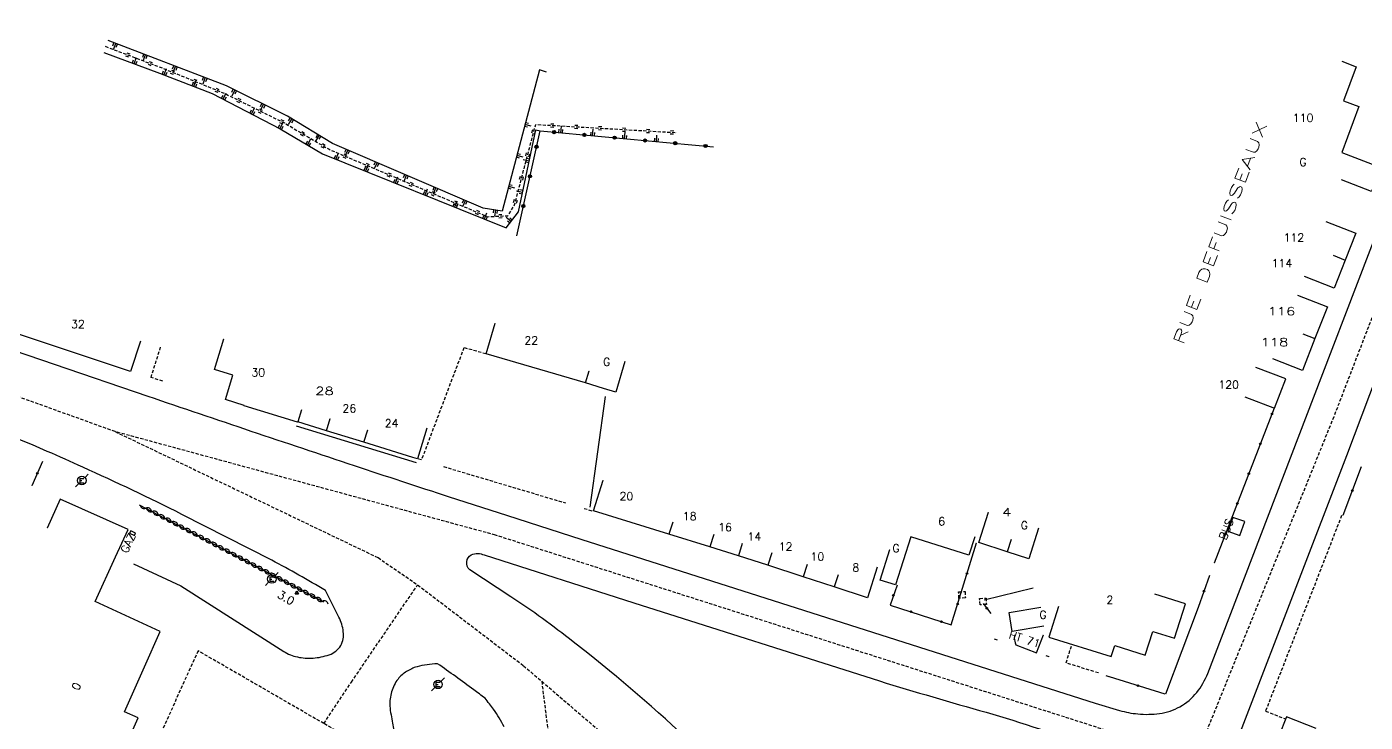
# Model space of a CAD drawing. Header units: millimetres. Extents: x 110000 to 111000, y 128000 to 129001.
# Drawn here: x 110170.8 to 110379.9, y 128303.8 to 128412.4 of the extents above; entities that cross this region are included whole.
import ezdxf
from ezdxf.enums import TextEntityAlignment as Align

# ---------------------------------------------------------------- set-up
doc = ezdxf.new("R2010")
doc.units = ezdxf.units.MM
doc.linetypes.add('DASHED', pattern=[0.75, 0.5, -0.25])
doc.layers.get('0').update_dxf_attribs({"linetype": 'CONTINUOUS'})
for name, color, linetype in [('W0001', 6, 'DASHED'), ('W0008', 7, 'CONTINUOUS'), ('W0100', 7, 'CONTINUOUS'), ('W0112', 1, 'DASHED'), ('W0211', 2, 'CONTINUOUS'), ('W0220', 5, 'DASHED'), ('W0310', 3, 'CONTINUOUS'), ('W0322', 7, 'CONTINUOUS'), ('W0471', 7, 'CONTINUOUS'), ('W0851', 7, 'CONTINUOUS'), ('W0984', 7, 'CONTINUOUS'), ('W0989', 7, 'CONTINUOUS'), ('W0991', 7, 'CONTINUOUS'), ('W1102', 7, 'CONTINUOUS')]:
    doc.layers.add(name, color=color, linetype=linetype)
doc.styles.get("Standard").update_dxf_attribs({"font": 'romans.shx', "width": 0.85})

# ---------------------------------------------------------------- blocks, each defined once
blk = doc.blocks.new('OH01')
at = {"layer": 'W0322', "color": 0}
for radius in [0.25, 0.15]:
    blk.add_circle((0, 0), radius, dxfattribs=at)
blk = doc.blocks.new('T471')
for p, q in [((-0.333334, 0.333334), (-0.333334, -0.333334)), ((-0.333334, 0.333334), (0.333334, 0.333334)), ((-0.333334, 0), (0, 0)), ((0.500001, 0.500001), (1.000002, 1.000002)), ((-0.500001, -0.500001), (-1.000002, -1.000002)), ((-0.333334, -0.333334), (0.333334, -0.333334))]:
    blk.add_line(p, q)
blk.add_ellipse((0, 0), major_axis=(0.471405, 0.471405), ratio=1, start_param=5.4977871438, end_param=11.780972451)
blk = doc.blocks.new('T851')
for p, q in [((-0.25, -0.15), (0, 0.32)), ((0, 0.32), (0.25, -0.15)), ((-0.25, -0.15), (0.25, -0.15))]:
    blk.add_line(p, q)
for major_axis in [(-0.106, 0.106), (-0.0354, 0.0354), (-0.0236, 0.0236)]:
    blk.add_ellipse((0, 0), major_axis=major_axis, ratio=1, start_param=3.926991, end_param=10.210176)
blk = doc.blocks.new('t310o')
at = {"color": 0, "linetype": 'Continuous'}
for centre, start, end in [((-0.5, 0.38), 216.8699, 323.1304), ((0.5, -0.37), 36.8699, 143.1303)]:
    blk.add_arc(centre, 0.625, start, end, dxfattribs=at)
blk = doc.blocks.new('t211o')
at = {"color": 0, "linetype": 'Continuous'}
for p, q in [((-0.29, 0.5), (-0.29, 0)), ((0, 1), (0, 0)), ((0.29, 0.5), (0.29, 0))]:
    blk.add_line(p, q, dxfattribs=at)
blk = doc.blocks.new('t322o')
at = {"color": 0, "linetype": 'Continuous'}
for radius in [0.25, 0.15]:
    blk.add_circle((0, 0), radius, dxfattribs=at)
blk = doc.blocks.new('t220o')
at = {"color": 0, "linetype": 'Continuous'}
for p, q in [((-0.25, 0.25), (0.25, 0.25)), ((-0.25, -0.25), (0.25, -0.25))]:
    blk.add_line(p, q, dxfattribs=at)

msp = doc.modelspace()

# ---------------------------------------------------------------- linework, layer by layer
at = {"layer": 'W0001'}
for points in [[(110834.35, 129000), (110785.05, 128957.88), (110690.16, 128871.78), (110665.38, 128848.58), (110651.86, 128833.38), (110609.66, 128786.05), (110552.91, 128721.94), (110507.11, 128670.31), (110497.46, 128658.15), (110493.17, 128651.49), (110487.84, 128642.09), (110481.84, 128629.64), (110471.09, 128600.61), (110463.32, 128580.48), (110444.95, 128532.97), (110396.87, 128408.2), (110375, 128351.45), (110352, 128294.6), (110342.21, 128301.6), (110244.01, 128332.98), (110184.61, 128349.14), (110140.86, 128364.87), (110073.74, 128386.33), (110000, 128409.46)], [(110184.61, 128349.14), (110225.68, 128329.46), (110231.87, 128325.21), (110248.41, 128312.58), (110268.86, 128295.05), (110270.85, 128293.15)], [(110217.22, 128303.54), (110197.55, 128314.91), (110181.64, 128279.59), (110209.1, 128267.75), (110224.23, 128299.48), (110217.22, 128303.54), (110221.53, 128310.03), (110231.87, 128325.21)], [(110251.25, 128310.14), (110255.35, 128277.45), (110256.13, 128275.56), (110270.94, 128241.61), (110273.1, 128236.68), (110288.8, 128242.98)]]:
    msp.add_lwpolyline(points, dxfattribs=at)
at = {"layer": 'W0008'}
for points in [[(110475.06, 128583.87), (110473.23, 128584.3, 0.1241), (110470.65, 128584.38, 0.0876), (110469.33, 128583.71, 0.1455), (110468.47, 128582.75), (110464.85, 128573.22), (110456.87, 128552.64), (110445.05, 128522.05), (110419.03, 128454.56), (110401.87, 128409.93), (110391.99, 128384.4), (110381.81, 128358.05), (110376.97, 128345.38), (110352.99, 128282.98, 0.005074), (110351.2, 128278.33, 0.005074)], [(110000, 128415.88), (110068.17, 128394.47), (110106.34, 128382.48, 0.0031), (110119.8, 128378.22), (110120.89, 128377.89), (110137.16, 128372.57), (110145.76, 128369.67), (110189.69, 128354.69, 0.0019), (110221.95, 128343.85, 0.0024), (110236.8, 128338.97), (110245.75, 128336.08), (110257.52, 128332.31), (110337.72, 128306.74), (110341.54, 128305.6, 0.0499), (110344.4, 128305.05, 0.0601), (110347.8, 128305.12, 0.0903), (110350.98, 128306.17, 0.0941), (110353.59, 128308.4, 0.0789), (110355.31, 128311.37), (110373.03, 128357.52), (110390.09, 128401.92), (110391.86, 128406.48), (110444.86, 128543.89)], [(110217.46, 128324.32, 0.014098), (110209.09, 128329.04), (110195.04, 128336.22, 0.0116), (110179.54, 128343.58, 0.0038), (110174, 128346.06, 0.0163), (110155.14, 128353.48, 0.0059), (110135.96, 128360.07, 0.0043), (110115.5, 128366.75), (110033.69, 128392.5), (110003.26, 128402.09), (110000, 128403.11)], [(110275.96, 128299.31, 0.002988), (110273.78, 128301.34, 0.0214), (110256.18, 128316.32, 0.0202), (110246.43, 128323.36), (110240.01, 128327.57, -0.2762), (110239.55, 128328.82, -0.2245), (110240.23, 128329.91, -0.2009), (110242.27, 128329.88), (110265.62, 128322.41), (110265.62, 128322.41)], [(110265.62, 128322.41), (110304.04, 128310.19, 0.0056), (110320.7, 128305.3, -0.0293), (110337.16, 128299.61, -0.0504), (110340.02, 128298.14, -0.0785), (110342.17, 128296.05, -0.0565), (110343.75, 128293.37, -0.0695), (110344.81, 128289.95, -0.1182), (110344.57, 128286.53)], [(110242.4, 128307.5, 0.002646), (110240.63, 128308.83, 0.005712), (110234.97, 128312.89)]]:
    msp.add_lwpolyline(points, format="xyb", dxfattribs=at)
msp.add_lwpolyline([(110212.9, 128350.03), (110231.64, 128344.31), (110231.64, 128344.31)], dxfattribs=at)
at = {"layer": 'W0008', "flags": 128}
for points in [[(110187.46, 128328.48), (110194.86, 128325.08), (110210.94, 128314.82, 0.0892), (110213.09, 128313.94, 0.0691), (110215.52, 128313.78, 0.0767), (110218.06, 128314.3, 0.1713), (110219.87, 128315.71, 0.1512), (110220.24, 128317.89, 0.0966), (110219.57, 128320.14), (110217.46, 128324.32), (110217.46, 128324.32)], [(110234.97, 128312.89, 0.014815), (110233.33, 128312.74, 0.0436), (110231.77, 128312.42, 0.0667), (110230.15, 128311.68, 0.0808), (110228.8, 128310.5, 0.099), (110227.79, 128308.51, 0.0838), (110227.53, 128306.28, 0.0336), (110227.71, 128304.93, -0.0049), (110227.96, 128303.61, -0.0164), (110228.11, 128302.48, -0.0077), (110228.2, 128301.34, -0.0289), (110228.24, 128299.92, -0.084), (110227.97, 128298.55), (110226.78, 128295.58), (110231.43, 128293.48), (110215.34, 128257.16), (110175.22, 128273.75), (110175.22, 128273.75)], [(110245.39, 128303.01, 0.0129), (110244.61, 128304.43, 0.0234), (110243.74, 128305.77, 0.0145), (110243.08, 128306.63, 0.0048), (110242.4, 128307.5), (110242.4, 128307.5)]]:
    msp.add_lwpolyline(points, format="xyb", dxfattribs=at)
at = {"layer": 'W0100', "flags": 128}
for points in [[(110176.4, 128295.89), (110180.98, 128293.87), (110182.17, 128296.58), (110183.35, 128299.23), (110185.46, 128298.25), (110188.21, 128304.45), (110186.09, 128305.38), (110189.19, 128312.38), (110191.66, 128317.94), (110181.48, 128322.63), (110184.67, 128329.59), (110186.64, 128333.88), (110176, 128338.61), (110173.96, 128334.04), (110173.96, 128334.04)], [(110187.8, 128333.3), (110187.04, 128333.65), (110186.87, 128333.29), (110187.64, 128332.93), (110187.8, 128333.3), (110187.8, 128333.3)]]:
    msp.add_lwpolyline(points, dxfattribs=at)
at = {"layer": 'W0112'}
for p, q in [((110316.39, 128324.1), (110317.39, 128324.16)), ((110316.45, 128323.1), (110316.39, 128324.1)), ((110317.39, 128324.16), (110317.45, 128323.17)), ((110317.45, 128323.17), (110316.45, 128323.1)), ((110319.67, 128323.09), (110320.67, 128323.15)), ((110319.74, 128322.09), (110319.67, 128323.09)), ((110320.73, 128322.15), (110319.74, 128322.09)), ((110320.67, 128323.15), (110320.73, 128322.15))]:
    msp.add_line(p, q, dxfattribs=at)
for points in [[(110192.05, 128357.01), (110190.21, 128357.6), (110191.71, 128362.36), (110191.71, 128362.36)], [(110242.54, 128361.29), (110239.09, 128362.25), (110232.47, 128344.75), (110231.82, 128344.9), (110231.82, 128344.9)], [(110235.93, 128343.68), (110254.96, 128338.01), (110254.96, 128338.01)], [(110257.86, 128337.15), (110259.26, 128336.73), (110259.26, 128336.73)], [(110376.23, 128336.03), (110364.35, 128305.49), (110367.49, 128304.26), (110367.49, 128304.26)], [(110321.92, 128316.75), (110322.48, 128316.63), (110322.48, 128316.63)], [(110338.23, 128311.44), (110333.19, 128313.02), (110334.1, 128315.93), (110334.1, 128315.93)], [(110330.03, 128314.19), (110330.64, 128313.98), (110330.64, 128313.98)], [(110339.39, 128311.04), (110339.93, 128310.87), (110339.93, 128310.87)]]:
    msp.add_lwpolyline(points, dxfattribs=at)
at = {"layer": 'W0211', "flags": 128}
for points in [[(110251.99, 128405.28), (110250.9, 128405.65), (110245.08, 128383.6), (110242.09, 128384.06), (110218.58, 128394.13), (110211.52, 128398.4), (110202.02, 128403.14), (110183.49, 128410.23)], [(110182.83, 128408.34), (110191.51, 128405.15), (110199.77, 128401.94), (110210.38, 128396.45), (110216.99, 128392.55), (110245.68, 128380.96), (110247.61, 128383.48), (110250.34, 128396.28), (110250.99, 128396.13)]]:
    msp.add_lwpolyline(points, dxfattribs=at)
at = {"layer": 'W0220', "flags": 128}
msp.add_lwpolyline([(110183.05, 128409.33), (110191.94, 128405.95), (110201.73, 128401.97), (110211.04, 128397.36), (110218.03, 128393.24), (110242.8, 128382.71), (110245.98, 128382.87), (110247.01, 128384.55), (110250.31, 128397.13), (110272.37, 128395.85)], dxfattribs=at)
at = {"layer": 'W0310'}
msp.add_line((110188.38, 128337.72), (110217.17, 128322.55), dxfattribs=at)
for points in [[(110261.15, 128354.62), (110258.77, 128337.36), (110258.77, 128337.36)], [(110320.37, 128322.87), (110328.04, 128324.76), (110328.04, 128324.76)], [(110353.81, 128321.65), (110348.69, 128308.13), (110348.69, 128308.13)]]:
    msp.add_lwpolyline(points, dxfattribs=at)
at = {"layer": 'W0322', "flags": 128}
msp.add_lwpolyline([(110247.36, 128379.73), (110250.99, 128396.13), (110278.1, 128393.64)], dxfattribs=at)
at = {"layer": 'W0322'}
for points in [[(110365.69, 128352.81), (110356.32, 128328.59), (110356.32, 128328.59)], [(110173.24, 128344.5), (110171.61, 128340.69), (110171.61, 128340.69)], [(110379.31, 128343.65), (110376.42, 128336.03), (110376.42, 128336.03)], [(110306.77, 128325.17), (110305.68, 128322.06), (110315.23, 128318.97), (110319.19, 128331.76), (110319.19, 128331.76)], [(110355.6, 128326.66), (110353.82, 128321.67), (110353.82, 128321.67)], [(110320.24, 128322.31), (110321.4, 128320.72), (110321.4, 128320.72)], [(110348.65, 128308.13), (110339.95, 128310.86), (110339.95, 128310.86)]]:
    msp.add_lwpolyline(points, dxfattribs=at)
at = {"layer": 'W1102'}
for points in [[(110376.24, 128406.99), (110378.51, 128406.15), (110376.53, 128400.82), (110378.94, 128399.92), (110376.27, 128392.75), (110382.36, 128390.4), (110380.89, 128386.65), (110376.23, 128388.48), (110376.23, 128388.48)], [(110188.54, 128363.26), (110186.98, 128358.51), (110169.21, 128364.49), (110159.32, 128367.81), (110150.9, 128370.55), (110145.85, 128372.17), (110138.85, 128374.38), (110133.4, 128376.11), (110124.45, 128378.98), (110124.65, 128379.63), (110117.28, 128382.03), (110108.02, 128385.25), (110098.85, 128388.23), (110095.92, 128389.25), (110097.49, 128394), (110097.49, 128394)], [(110373.77, 128381.98), (110378.43, 128380.16), (110376.77, 128375.95), (110375.07, 128371.57), (110370.42, 128373.38), (110370.42, 128373.38)], [(110374.9, 128376.68), (110376.77, 128375.95), (110376.77, 128375.95)], [(110369.35, 128370.48), (110374.01, 128368.66), (110372.05, 128363.68), (110370.12, 128358.7), (110365.46, 128360.52), (110365.46, 128360.52)], [(110264.22, 128360.12), (110262.81, 128355.32), (110260.89, 128355.89), (110258.08, 128356.74), (110242.57, 128361.29), (110243.98, 128366.09), (110243.98, 128366.09)], [(110370.19, 128364.41), (110372.05, 128363.68), (110372.05, 128363.68)], [(110233.28, 128349.68), (110231.82, 128344.9), (110231.11, 128345.12), (110223.48, 128347.49), (110217.62, 128349.27), (110213.13, 128350.65), (110213.1, 128350.62), (110204.74, 128353.15), (110204.77, 128353.24), (110201.87, 128354.14), (110203.01, 128357.97), (110200.13, 128358.83), (110201.56, 128363.62), (110201.56, 128363.62)], [(110258.08, 128356.74), (110258.65, 128358.66), (110258.65, 128358.66)], [(110361.09, 128354.59), (110365.76, 128352.81), (110367.51, 128357.4), (110362.83, 128359.18), (110362.83, 128359.18)], [(110213.71, 128352.56), (110213.13, 128350.65), (110213.13, 128350.65)], [(110217.62, 128349.27), (110218.21, 128351.18), (110218.21, 128351.18)], [(110223.48, 128347.49), (110224.06, 128349.41), (110224.06, 128349.41)], [(110303.64, 128327.95), (110302.13, 128323.19), (110296.97, 128324.89), (110292.1, 128326.48), (110286.6, 128328.28), (110281.98, 128329.74), (110277.53, 128331.15), (110271.13, 128333.1), (110259.33, 128336.79), (110260.84, 128341.55), (110260.84, 128341.55)], [(110328.89, 128334.04), (110327.35, 128329.28), (110323.97, 128330.36), (110319.53, 128331.82), (110321.07, 128336.57), (110321.07, 128336.57)], [(110271.74, 128335.01), (110271.13, 128333.1), (110271.13, 128333.1)], [(110360.31, 128332.94), (110361.09, 128335.08), (110359.24, 128335.72), (110358.47, 128333.57), (110360.31, 128332.94), (110360.31, 128332.94)], [(110278.14, 128333.06), (110277.53, 128331.15), (110277.53, 128331.15)], [(110318.9, 128332.69), (110317.99, 128329.83), (110308.91, 128332.71), (110306.52, 128325.19), (110304.14, 128325.95), (110305.65, 128330.72), (110305.65, 128330.72)], [(110282.58, 128331.65), (110281.98, 128329.74), (110281.98, 128329.74)], [(110324.59, 128332.27), (110323.97, 128330.36), (110323.97, 128330.36)], [(110287.2, 128330.19), (110286.6, 128328.28), (110286.6, 128328.28)], [(110292.71, 128328.38), (110292.1, 128326.48), (110292.1, 128326.48)], [(110297.57, 128326.79), (110296.97, 128324.89), (110296.97, 128324.89)], [(110331.98, 128321.83), (110330.48, 128317.06), (110340.24, 128314), (110340.78, 128315.71), (110345.55, 128314.22), (110346.71, 128317.93), (110350.12, 128316.86), (110351.82, 128322.26), (110347.05, 128323.76), (110347.05, 128323.76)], [(110329.7, 128318.74), (110324.77, 128317.93), (110324.28, 128320.89), (110329.22, 128321.7), (110329.22, 128321.7)], [(110372.28, 128302.78), (110367.62, 128304.6), (110365.24, 128298.54), (110363.44, 128299.25), (110363.23, 128298.53), (110364.97, 128297.85), (110362.49, 128291.54), (110367.15, 128289.71), (110367.15, 128289.71)]]:
    msp.add_lwpolyline(points, dxfattribs=at)
msp.add_lwpolyline([(110325.2, 128317.39), (110325.12, 128317.15, 0.1559), (110325.25, 128316.15, -0.0044), (110325.35, 128315.83), (110328.54, 128314.58), (110329.63, 128317.38), (110329.63, 128317.38)], format="xyb", dxfattribs=at)

# ---------------------------------------------------------------- block references
at = {"layer": 'W0211'}
for p, rotation in [((110184.69, 128409.77), 159.049935471694), ((110187.53, 128406.61), 339.8296073395587), ((110189.36, 128407.98), 159.0499354716862), ((110192.21, 128404.88), 338.7295301973533), ((110194.03, 128406.2), 159.049935471694), ((110196.87, 128403.06), 338.7295301973239), ((110198.69, 128404.41), 159.0499354716754), ((110201.45, 128401.07), 332.673752463613), ((110203.31, 128402.49), 153.5010187229034), ((110205.89, 128398.77), 332.6737524636204), ((110207.78, 128400.26), 153.5010187228772), ((110210.33, 128396.48), 332.6737524636429), ((110212.22, 128397.97), 148.8712444003471), ((110248.64, 128397.1), 255.2255381103691), ((110216.5, 128395.39), 148.8712444003328), ((110254.18, 128395.84), 354.7472925843538), ((110259.16, 128395.38), 354.7472925843538), ((110264.14, 128394.92), 354.7472925843621), ((110269.12, 128394.46), 354.7472925843621), ((110214.64, 128393.94), 329.4623518180276), ((110220.95, 128393.12), 156.8155604546703), ((110219.09, 128391.7), 337.992031554551), ((110225.54, 128391.15), 156.8155604546736), ((110247.37, 128392.27), 255.2255381103611), ((110249.31, 128391.45), 77.99031815313681), ((110223.73, 128389.83), 337.9920315545665), ((110228.37, 128387.95), 337.9920315545247), ((110230.14, 128389.18), 156.8155604546626), ((110233, 128386.08), 337.9920315545479), ((110234.73, 128387.22), 156.8155604547075), ((110246.09, 128387.43), 255.2255381103691), ((110248.27, 128386.56), 77.99031815311875), ((110237.64, 128384.21), 337.9920315545774), ((110239.33, 128385.25), 156.8155604546966), ((110242.27, 128382.33), 337.9920315545247), ((110244.06, 128383.76), 171.1288550835911), ((110246.48, 128382.01), 52.4754458888468)]:
    msp.add_blockref('t211o', p, dxfattribs=dict(at, rotation=rotation))
at = {"layer": 'W0220'}
for p, rotation in [((110186.56, 128407.99), 339.1734251521841), ((110190.06, 128406.66), 339.1734251521841), ((110193.55, 128405.29), 337.8702684559498), ((110197.02, 128403.88), 337.8702684559498), ((110200.5, 128402.47), 337.8702684559498), ((110203.9, 128400.89), 333.661868335371), ((110207.26, 128399.23), 333.661868335371), ((110210.62, 128397.56), 333.661868335371), ((110252.9, 128396.98), 356.6712384430339), ((110213.87, 128395.69), 329.5272224201125), ((110250.02, 128396.01), 75.2790296471735), ((110256.64, 128396.77), 356.6712384430339), ((110260.38, 128396.55), 356.6712384430339), ((110264.13, 128396.33), 356.6712384430339), ((110267.87, 128396.11), 356.6712384430339), ((110271.61, 128395.9), 356.6712384430339), ((110217.1, 128393.79), 329.5272224201125), ((110220.49, 128392.2), 336.9503678747328), ((110223.94, 128390.73), 336.9503678747328), ((110249.07, 128392.38), 75.2790296471735), ((110227.39, 128389.26), 336.9503678747328), ((110248.11, 128388.75), 75.2790296471735), ((110230.84, 128387.79), 336.9503678747328), ((110234.29, 128386.32), 336.9503678747328), ((110237.74, 128384.86), 336.9503678747328), ((110247.16, 128385.13), 75.2790296471735), ((110241.19, 128383.39), 336.9503678747328), ((110244.8, 128382.81), 2.894381727906306)]:
    msp.add_blockref('t220o', p, dxfattribs=dict(at, rotation=rotation))
at = {"layer": 'W0310', "rotation": 332.2120493090903}
for p in [(110189.4, 128337.19), (110190.42, 128336.65), (110191.45, 128336.11), (110192.47, 128335.57), (110193.49, 128335.03), (110194.51, 128334.49), (110195.53, 128333.96), (110196.55, 128333.42), (110197.58, 128332.88), (110198.6, 128332.34), (110199.62, 128331.8), (110200.64, 128331.26), (110201.66, 128330.72), (110202.69, 128330.19), (110203.71, 128329.65), (110204.73, 128329.11), (110205.75, 128328.57), (110206.77, 128328.03), (110207.79, 128327.49), (110208.82, 128326.96), (110209.84, 128326.42), (110210.86, 128325.88), (110211.88, 128325.34), (110212.9, 128324.8), (110213.93, 128324.26), (110214.95, 128323.72), (110215.97, 128323.19), (110216.99, 128322.65)]:
    msp.add_blockref('t310o', p, dxfattribs=at)
at = {"layer": 'W0322'}
for p, rotation in [((110253.19, 128395.93), 354.7472925843746), ((110257.92, 128395.49), 354.7472925843746), ((110262.65, 128395.06), 354.7472925843746), ((110250.44, 128393.64), 77.5158893468363), ((110267.38, 128394.62), 354.7472925843746), ((110272.11, 128394.19), 354.7472925843746), ((110276.84, 128393.76), 354.7472925843746), ((110249.42, 128389.01), 77.5158893468363), ((110248.39, 128384.37), 77.5158893468363)]:
    msp.add_blockref('t322o', p, dxfattribs=dict(at, rotation=rotation))
at = {"layer": 'W0322', "yscale": 0.5, "zscale": 0.5}
for p, xscale, rotation in [((110365.34, 128351.91), 0.5, 248.8469358317249), ((110363.54, 128347.24), 0.5, 248.8469358317249), ((110172.44, 128342.64), 0.5, 246.8046807062162), ((110361.73, 128342.58), 0.5, 248.8469358317249), ((110377.9, 128339.94), 0.4999999999999998, 249.2724504657761), ((110359.93, 128337.92), 0.5, 248.8469358317249), ((110358.12, 128333.25), 0.5, 248.8469358317249), ((110317.71, 128326.98), 0.5, 72.81715200188185), ((110354.73, 128324.23), 0.5, 250.4042827242314), ((110306.2, 128323.55), 0.5, 250.6092730593264), ((110316.23, 128322.21), 0.5, 72.81715200188185), ((110308.94, 128321.01), 0.5, 342.0534725633414), ((110320.8, 128321.53), 0.4999999999999998, 306.0489889416384), ((110313.7, 128319.47), 0.5, 342.0534725633414), ((110344.41, 128309.46), 0.5, 162.5384912379073)]:
    msp.add_blockref('OH01', p, dxfattribs=dict(at, xscale=xscale, rotation=rotation))
at = {"layer": 'W0471'}
for p in [(110179.4, 128341.5), (110209.08, 128326.12), (110235.05, 128309.66)]:
    msp.add_blockref('T471', p, dxfattribs=at)
at = {"layer": 'W0851'}
msp.add_blockref('T851', (110212.98, 128323.93), dxfattribs=at)

# ---------------------------------------------------------------- texts
at = {"layer": 'W0984'}
for s, rotation, p in [('GAZ', 64.2971, (110186.63, 128331.73)), ('3.0', 329.2301, (110211.3, 128323.18))]:
    msp.add_text(s, height=1.25, rotation=rotation, dxfattribs=at).set_placement(p, align=Align.MIDDLE)
at = {"layer": 'W0989', "width": 1.553012}
msp.add_text('RUE DEFUISSEAUX', height=1.75, rotation=69.1241, dxfattribs=at).set_placement((110351.44, 128362.52), (110364.68, 128397.22), align=Align.FIT)
at = {"layer": 'W0991'}
for s, p in [('110', (110370.22, 128398.16)), ('G', (110370.2, 128391.25)), ('112', (110368.77, 128379.46)), ('114', (110366.9, 128375.44)), ('32', (110178.79, 128365.92)), ('22', (110249.62, 128363.4)), ('G', (110261.4, 128360.04)), ('30', (110206.96, 128358.39)), ('120', (110358.59, 128356.48)), ('26', (110221.19, 128352.77)), ('24', (110227.8, 128350.44)), ('20', (110264.49, 128339.05)), ('18', (110274.38, 128335.94)), ('16', (110279.91, 128334.22)), ('6', (110313.74, 128335.13)), ('G', (110326.65, 128334.51)), ('14', (110284.47, 128332.74)), ('12', (110289.35, 128331.18)), ('G', (110306.6, 128330.93)), ('10', (110294.32, 128329.62)), ('8', (110300.33, 128327.9)), ('2', (110340.02, 128322.86)), ('G', (110329.56, 128320.53))]:
    msp.add_text(s, height=1.25, dxfattribs=at).set_placement(p, align=Align.MIDDLE)
for s, width, p, p2 in [('116', 1.277213, (110364.67, 128367.31), (110369, 128367.31)), ('118', 1.277183, (110363.57, 128362.49), (110367.91, 128362.49)), ('28', 1.311717, (110215.87, 128354.87), (110218.76, 128354.87)), ('4', 1.348107, (110323.19, 128335.96), (110324.64, 128335.96))]:
    msp.add_text(s, height=1.25, dxfattribs=dict(at, width=width)).set_placement(p, p2, align=Align.FIT)
for s, rotation, p in [('BUS', 68.5234, (110358.21, 128333.9)), ('HT 71', 341.9479, (110326.7, 128316.73)), ('0', 66.0734, (110178.55, 128309.35))]:
    msp.add_text(s, height=1.25, rotation=rotation, dxfattribs=at).set_placement(p, align=Align.MIDDLE)

doc.saveas('drawing.dxf')
